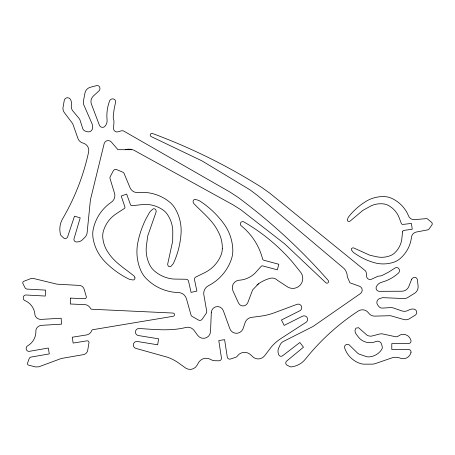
<?xml version="1.0" encoding="UTF-8"?>
<svg xmlns="http://www.w3.org/2000/svg" width="455" height="455" viewBox="0 0 455 455"><rect width="100%" height="100%" fill="white"/><g stroke="black" fill="none" stroke-linecap="round" stroke-linejoin="round"><path stroke-width="0.68" d="M258.497 283.812L252.639 289.88L247.753 302.757A4.999 4.999 0 0 1 238.687 303.366L233 290.95A7.49 7.49 0 0 1 238.744 280.269L239.245 280.223A24.968 24.968 0 0 0 254.999 273.188L261.107 266.414A1.666 1.666 0 0 1 262.529 265.862L277.328 269.832L278.824 264.27L263.798 260.22A1.661 1.661 0 0 1 262.694 259.265L262.609 259.026A62.398 62.398 0 0 0 240.968 225.589L240.399 224.73A2.497 2.497 0 0 1 241.178 222.165L241.366 222.023A2.497 2.497 0 0 1 243.732 221.858L243.954 221.966A189.507 189.507 0 0 1 292.821 262.501L300.8 272.454A9.993 9.993 0 0 1 287.896 287.139L277.522 280.354A7.496 7.496 0 0 0 270.623 278.193L270.133 278.312A37.054 37.054 0 0 0 258.497 283.812L256.956 284.984M125.341 149.695L117.976 149.706L111.316 142A4.152 4.152 0 0 0 104.206 143.467L90.42 199.83L87.121 232.681A7.485 7.485 0 0 1 85.341 236.833L82.577 239.654A7.49 7.49 0 0 1 78.84 241.707L77.196 241.952A3.344 3.344 0 0 1 75.462 241.742A2.497 2.497 0 0 1 73.966 238.943L80.211 217.854L74.506 216.165L67.613 236.856A2.502 2.502 0 0 1 63.711 238.045L61.351 235.855A3.327 3.327 0 0 1 60.384 234.223L60.128 232.801A20.805 20.805 0 0 1 61.971 219.987L62.665 218.701A226.721 226.721 0 0 0 88.623 151.97A7.496 7.496 0 0 0 83.942 143.376L82.787 143.012A7.485 7.485 0 0 1 78.067 138.792L73.113 124.767A7.485 7.485 0 0 0 72.351 123.203L64.474 112.789A7.49 7.49 0 0 1 62.955 107.858L64.314 100.157A3.333 3.333 0 0 1 70.263 99.133L70.377 99.321A7.496 7.496 0 0 1 71.458 103.205L71.287 105.867A7.49 7.49 0 0 0 72.703 110.798L78.812 118.084A7.49 7.49 0 0 1 80.057 120.188L82.685 128.435A4.158 4.158 0 0 0 85.119 131.051L87.184 131.722A4.158 4.158 0 0 0 92.598 127.633L92.291 124.34L83.97 105.247A7.49 7.49 0 0 1 83.401 101.351L84.949 93.093A7.49 7.49 0 0 1 89.897 87.4L96.215 85.694A3.327 3.327 0 0 1 98.866 86.109L99.053 86.24A3.327 3.327 0 0 1 99.048 90.829L93.377 96.022A7.49 7.49 0 0 0 91.267 103.734L99.395 125.222A3.333 3.333 0 0 0 104.394 126.786L104.576 126.655A8.321 8.321 0 0 0 107.084 120.103L107.033 119.546A41.61 41.61 0 0 1 108.569 103.985L109.57 101.004A3.333 3.333 0 0 1 114.489 99.383L114.671 99.514A3.327 3.327 0 0 1 115.536 102.375L114.086 109.427L113.255 116.338A8.332 8.332 0 0 0 113.591 119.415A8.344 8.344 0 0 1 113.938 122.378L113.574 128.071A3.327 3.327 0 0 0 113.977 130.09L114.199 130.448A3.333 3.333 0 0 0 117.686 131.876L121.064 130.909A4.158 4.158 0 0 1 123.612 130.989L230.15 192.175L238.374 197.572A582.61 582.61 0 0 1 328.226 280.445A1.666 1.666 0 0 1 325.939 282.845L284.875 244.028L240.445 209.488L232.772 204.699L134.02 150.275A12.143 12.143 0 0 0 125.341 149.695L131.728 149.706M134.913 277.834L134.907 278.267A1.774 1.774 0 0 1 133.076 279.973L130.739 279.598A7.962 7.962 0 0 1 129.055 279.12L128.52 278.881A85.347 85.347 0 0 1 104.223 260.897A43.373 43.373 0 0 1 93.611 240.968L93.059 238.164A24.752 24.752 0 0 1 93.286 229.041A43.39 43.39 0 0 1 110.986 202.452A7.968 7.968 0 0 0 114.671 193.79L110.064 178.639A2.656 2.656 0 0 1 110.252 176.625L113.295 170.818A2.65 2.65 0 0 1 116.452 169.522L122.719 172.144A2.656 2.656 0 0 1 124.033 173.332L130.033 187.699A7.974 7.974 0 0 0 138.087 192.579L138.61 192.505A43.384 43.384 0 0 1 166.809 199.955L169.197 201.724A24.752 24.752 0 0 1 175.186 208.612A43.379 43.379 0 0 1 181.153 230.389L181.073 233.244A85.477 85.477 0 0 1 173.804 262.586A7.968 7.968 0 0 1 172.917 264.093L171.148 266.164A1.769 1.769 0 0 1 168.663 266.346L168.367 266.05A2.662 2.662 0 0 1 167.713 263.934L172.678 241.19L172.798 231.669A30.968 30.968 0 0 0 167.377 214.407A17.7 17.7 0 0 0 163.823 210.58L162.771 209.8A30.98 30.98 0 0 0 143.968 204.414L132.189 205.683A1.666 1.666 0 0 1 130.534 204.818L126.655 194.086L121.206 196.048L124.841 206.678A1.661 1.661 0 0 1 124.363 208.464L116.252 213.765A30.985 30.985 0 0 0 104.07 229.064L103.393 231.168A17.722 17.722 0 0 0 102.773 237.664A30.985 30.985 0 0 0 108.358 252.787C114.734 262.632 125.017 268.621 133.895 275.895A2.656 2.656 0 0 1 134.913 277.834M70.531 298.11L70.28 304.003L84.488 304.605A6.683 6.683 0 0 1 90.221 307.938L90.443 308.348A1.649 1.649 0 0 0 91.597 309.241L172.985 313.046A1.644 1.644 0 0 1 173.395 316.248L92.331 329.778A1.655 1.655 0 0 0 91.836 330.341L91.739 330.569A6.683 6.683 0 0 1 86.717 334.908L72.22 337.229L73.147 343.053L87.093 340.823A1.655 1.655 0 0 1 89.009 342.484L87.741 350.14A5.346 5.346 0 0 1 83.714 354.57L61.26 358.489L38.863 366.793L35.689 366.958L28.71 365.189A1.649 1.649 0 0 1 27.499 363.249L29.114 358.767A2.673 2.673 0 0 1 30.934 357.101L49.316 353.899L48.304 348.041L29.359 351.328A2.679 2.679 0 0 1 26.242 349.042L26.202 348.354A2.673 2.673 0 0 1 27.203 346.13L27.391 345.993A16.477 16.477 0 0 0 35.899 331.547L35.917 329.892A6.239 6.239 0 0 1 41.143 325.37L61.516 324.165L61.169 318.227L41.223 319.387A6.239 6.239 0 0 1 35.257 315.901L34.961 314.974A16.482 16.482 0 0 0 25.742 300.954L24.735 300.51A2.673 2.673 0 0 1 23.313 298.537L23.256 297.849A2.679 2.679 0 0 1 25.844 294.982L45.272 296.051L45.591 290.108L27.203 289.096A2.673 2.673 0 0 1 25.07 287.827L22.926 283.573A1.649 1.649 0 0 1 23.603 281.389L30.536 278.722A5.352 5.352 0 0 1 33.363 278.449L56.926 284.17L79.329 285.416A5.346 5.346 0 0 1 84.09 289.039L86.285 296.603A1.644 1.644 0 0 1 84.875 298.696L70.531 298.11M211.313 312.466L210.529 331.57A7.07 7.07 0 0 1 197.749 335.449L193.841 330.097A7.951 7.951 0 0 0 186.351 327.35C170.864 331.348 154.882 329.437 139.15 328.516L138.917 328.521A3.532 3.532 0 0 0 135.442 331.792A3.532 3.532 0 0 0 138.394 335.54L158.624 338.827L157.663 344.793L137.2 341.466A3.538 3.538 0 0 0 133.383 344.35A3.538 3.538 0 0 0 135.926 348.399L167.611 357.266A44.158 44.158 0 0 1 178.673 363.056L185.873 368.214A7.945 7.945 0 0 0 197.043 365.302L198.733 362.282A8.827 8.827 0 0 1 210.705 359.478L211.274 359.797A8.833 8.833 0 0 0 215.061 360.73L219.145 360.804A2.502 2.502 0 0 0 221.443 357.926L218.781 340.556L224.605 339.658L227.307 357.26A2.497 2.497 0 0 0 230.531 359.023L235.963 357.186A3.293 3.293 0 0 0 237.362 356.055L237.72 355.6A8.827 8.827 0 0 1 250.677 354.786L253.145 357.129A7.951 7.951 0 0 0 264.611 355.787L271.561 346.682A44.158 44.158 0 0 1 280.991 338.492L306.198 322.208A3.532 3.532 0 0 0 307.097 317.516A3.532 3.532 0 0 0 302.501 316.214L284.182 325.405L281.469 319.996L299.987 310.691A3.526 3.526 0 0 0 301.392 306.13A3.526 3.526 0 0 0 296.973 304.344L274.337 312.778A61.977 61.977 0 0 1 260.76 316.151L251.069 317.442A7.945 7.945 0 0 0 245.08 322.703L242.97 328.937A7.064 7.064 0 0 1 229.638 328.174L223.308 310.628A6.182 6.182 0 0 0 211.319 312.466M222.313 248.817L222.211 250.233A19.138 19.138 0 0 1 220.789 255.71L219.782 257.871A33.499 33.499 0 0 1 204.687 272.681L195.656 277.112A2.502 2.502 0 0 0 194.518 279.751L196.89 291.075L191.089 292.394L188.484 280.974A2.497 2.497 0 0 0 186.129 279.256L173.725 279.063A33.499 33.499 0 0 1 154.256 270.81L153.233 269.832A19.138 19.138 0 0 1 149.923 265.259L148.973 263.269A33.494 33.494 0 0 1 146.379 246.024L147.767 235.821L156.082 212.07A2.872 2.872 0 0 0 155.667 209.721L155.405 209.368A1.911 1.911 0 0 0 152.692 209.226L150.52 211.211A8.611 8.611 0 0 0 149.371 212.718L146.186 218.463A92.302 92.302 0 0 0 137.711 243.237L137.245 246.292A46.899 46.899 0 0 0 140.777 270.446L141.63 272.244A26.805 26.805 0 0 0 146.3 278.631L148.631 280.843A46.905 46.905 0 0 0 177.905 292.548L178.479 292.542A8.617 8.617 0 0 1 186.476 298.838L191.009 315.008A2.866 2.866 0 0 0 192.272 316.498L198.625 320.127A2.866 2.866 0 0 0 202.213 319.16L206.365 313.114A2.866 2.866 0 0 0 206.701 311.197L203.76 294.328A8.617 8.617 0 0 1 208.856 285.518A46.916 46.916 0 0 0 231.356 259.316L231.925 257.416A26.799 26.799 0 0 0 232.795 249.562L232.579 246.479A46.899 46.899 0 0 0 223.814 223.684A92.331 92.331 0 0 0 200.115 201.195A8.605 8.605 0 0 0 197.823 200.137L195.377 199.426A1.911 1.911 0 0 0 193.176 201.008L193.113 201.451A2.872 2.872 0 0 0 193.949 203.692C202.532 212.661 212.752 220.453 218.309 231.845A33.505 33.505 0 0 1 222.313 248.817M402.544 231.902L401.737 239.728A23.523 23.523 0 0 1 394.775 252.838L394.024 253.498A13.434 13.434 0 0 1 390.623 255.534L389.173 256.08A23.518 23.518 0 0 1 376.95 256.836L369.898 255.244L353.734 247.958A2.013 2.013 0 0 0 352.13 248.129L351.8 248.345A1.342 1.342 0 0 0 351.601 250.17L352.858 251.803A6.046 6.046 0 0 0 353.836 252.701A64.849 64.849 0 0 0 374.476 262.728L376.581 263.246A32.925 32.925 0 0 0 393.694 262.251L394.997 261.762A18.814 18.814 0 0 0 399.752 258.889L401.441 257.394A32.931 32.931 0 0 0 411.417 237.635L411.457 237.237A6.046 6.046 0 0 1 416.336 232.027L428.013 229.82A2.013 2.013 0 0 0 429.048 229.053L432.011 224.776A2.019 2.019 0 0 0 431.516 222.262L427.472 218.935A2.019 2.019 0 0 0 426.227 218.633L414.249 219.663A6.046 6.046 0 0 1 408.397 215.562L407.452 213.509A32.931 32.931 0 0 0 391.454 198.221L390.157 197.709A18.809 18.809 0 0 0 384.714 196.617L382.547 196.577A32.919 32.919 0 0 0 366.076 201.315L362.22 203.846A64.803 64.803 0 0 0 348.883 216.517A6.034 6.034 0 0 0 348.001 218.047L347.341 219.799A1.342 1.342 0 0 0 348.331 221.352L348.706 221.437A2.019 2.019 0 0 0 350.259 220.976L362.874 210.369L371.434 205.66A23.518 23.518 0 0 1 383.559 203.903A13.462 13.462 0 0 1 388.28 205.381L389.73 206.229A23.518 23.518 0 0 1 399.166 217.689L401.361 223.57A1.695 1.695 0 0 0 403.039 224.417L411.434 223.416L412.236 229.257L404.006 230.384A1.695 1.695 0 0 0 402.544 231.902M411.019 352.289L410.984 352.511A7.911 7.911 0 0 1 400.832 358.352L400.337 358.165A12.615 12.615 0 0 0 392.415 357.71L375.665 363.482A12.609 12.609 0 0 1 372.344 364.148L364.301 364.159A12.609 12.609 0 0 1 361.515 363.841L360.61 363.596A24.451 24.451 0 0 1 344.845 348.564A2.912 2.912 0 0 1 349.099 344.81L357.101 352.653A7.564 7.564 0 0 0 359.444 354.223L366.099 356.504A7.564 7.564 0 0 0 368.419 356.902L369.005 356.891A16.414 16.414 0 0 0 381.546 349.73A4.203 4.203 0 0 0 382.2 346.568L381.614 344.316A4.197 4.197 0 0 0 376.149 341.421L375.887 341.523A14.85 14.85 0 0 1 358.529 337.269L356.043 333.93A4.891 4.891 0 0 1 355.918 328.157L358.534 327.685L366.94 335.119A6.95 6.95 0 0 0 371.9 336.035L379.481 334.061A7.576 7.576 0 0 1 382.513 333.902L395.48 336.723A3.367 3.367 0 0 0 398.125 336.205L398.307 336.069A7.906 7.906 0 0 1 410.82 339.948L410.967 340.459A2.52 2.52 0 0 1 408.738 343.536L391.789 343.571L391.8 349.474L408.516 349.446A2.52 2.52 0 0 1 411.019 352.289M411.559 279.524L408.641 286.929A7.49 7.49 0 0 1 401.901 291.228L379.191 291.337A3.333 3.333 0 0 1 376.222 287.014L376.456 286.508A8.326 8.326 0 0 1 381.978 282.174L384.97 281.207A41.615 41.615 0 0 0 398.375 273.154L398.54 273.006A3.333 3.333 0 0 0 397.937 267.853L397.71 267.773A3.333 3.333 0 0 0 394.747 268.205L388.888 271.965L382.16 275.463A8.321 8.321 0 0 1 379.743 276.003L379.151 276.071A8.326 8.326 0 0 0 376.859 276.742L371.468 279.233A3.333 3.333 0 0 1 369.42 279.438L369.022 279.347A3.333 3.333 0 0 1 366.628 276.43L366.338 273.159A4.169 4.169 0 0 0 365.149 270.594L269.991 193.329L262.006 187.591A582.69 582.69 0 0 0 152.414 133.48L152.198 133.412A1.666 1.666 0 0 0 151.185 136.568L201.952 160.86L250.142 189.934L257.365 195.383L344.168 268.598A12.143 12.143 0 0 1 347.29 276.714L349.906 282.794L359.746 286.332A4.163 4.163 0 0 1 360.451 293.56L313.006 326.491L283.078 341.614A7.49 7.49 0 0 0 280.07 344.981L278.449 348.615A7.49 7.49 0 0 0 278.181 352.87L278.5 354.206A3.327 3.327 0 0 0 279.415 355.656A2.502 2.502 0 0 0 282.601 355.77L299.856 342.501L303.474 347.205L286.479 361.23A2.497 2.497 0 0 0 287.133 365.246L290.04 366.656A3.327 3.327 0 0 0 291.928 366.838L294.539 366.269A20.805 20.805 0 0 0 305.356 359.183A226.931 226.931 0 0 1 358.324 310.998L358.762 310.737A7.49 7.49 0 0 1 368.345 312.67L369.096 313.614A7.485 7.485 0 0 0 374.914 316.123L389.861 315.707A7.49 7.49 0 0 1 391.584 315.992L404.074 319.603A7.496 7.496 0 0 0 409.187 318.887L415.58 314.951A3.333 3.333 0 0 0 414.016 309.127L413.51 309.059A7.485 7.485 0 0 0 409.534 309.724L407.578 310.628A7.49 7.49 0 0 1 401.97 310.924L393.001 307.847A7.49 7.49 0 0 0 390.572 307.597L382.137 308.109A4.163 4.163 0 0 1 378.918 306.551L377.582 304.85A4.158 4.158 0 0 1 379.874 298.469L382.791 297.65L404.097 298.577A7.485 7.485 0 0 0 407.873 297.451L415.005 293.02A7.49 7.49 0 0 0 418.094 286.138L417.428 279.893A3.333 3.333 0 0 0 415.933 277.669L415.728 277.59A3.327 3.327 0 0 0 411.559 279.524"/></g></svg>
